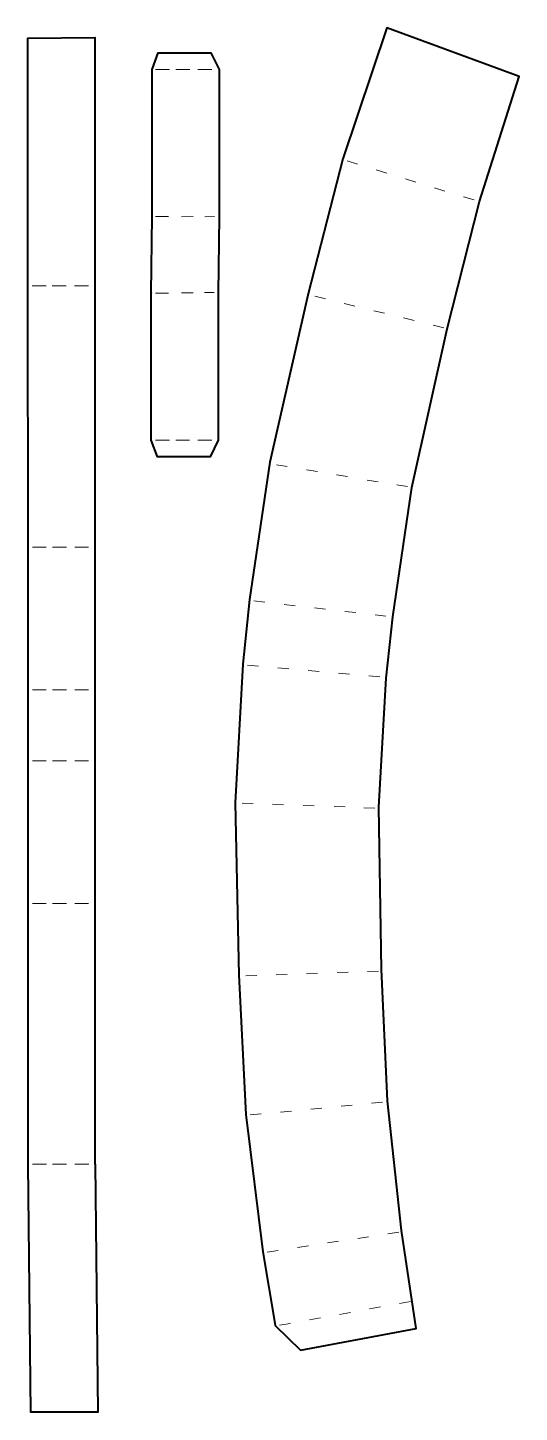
# Model space of a CAD drawing. Header units: millimetres. Extents: x -95 to 2, y -138 to 134.
import ezdxf

# ---------------------------------------------------------------- set-up
doc = ezdxf.new("R2010")
doc.units = ezdxf.units.MM
doc.header["$MEASUREMENT"] = 0
doc.layers.add('Layer 1', color=7, linetype='Continuous')

msp = doc.modelspace()

# ---------------------------------------------------------------- linework, layer by layer
at = {"layer": 'Layer 1', "color": 131, "lineweight": 40}
msp.add_open_spline([(-32.7987, 108.6194), (-32.7987, 108.6194), (-24.1363, 134.4208), (-24.1363, 134.4208), (-24.1363, 134.4208), (-24.1363, 134.4208), (1.8314, 124.8147), (1.8314, 124.8147), (1.8314, 124.8147), (1.8314, 124.8147), (-5.9919, 100.2375), (-5.9919, 100.2375), (-5.9919, 100.2375), (-5.9919, 100.2375), (-12.3005, 75.2304), (-12.3005, 75.2304), (-12.3005, 75.2304), (-12.3005, 75.2304), (-19.2205, 44.0642), (-19.2205, 44.0642), (-19.2205, 44.0642), (-19.2205, 44.0642), (-22.9508, 18.6079), (-22.9508, 18.6079), (-22.9508, 18.6079), (-22.9508, 18.6079), (-24.3063, 6.5862), (-24.3063, 6.5862), (-24.3063, 6.5862), (-24.3063, 6.5862), (-25.7209, -18.7987), (-25.7209, -18.7987), (-25.7209, -18.7987), (-25.7209, -18.7987), (-25.1829, -50.7182), (-25.1829, -50.7182), (-25.1829, -50.7182), (-25.1829, -50.7182), (-24.0159, -76.4814), (-24.0159, -76.4814), (-24.0159, -76.4814), (-24.0159, -76.4814), (-21.288, -101.9936), (-21.288, -101.9936), (-21.288, -101.9936), (-21.288, -101.9936), (-18.3736, -121.2702), (-18.3736, -121.2702), (-18.3736, -121.2702), (-18.3736, -121.2702), (-41.0794, -125.5176), (-41.0794, -125.5176), (-41.0794, -125.5176), (-41.0794, -125.5176), (-46.1016, -120.6298), (-46.1016, -120.6298), (-46.1016, -120.6298), (-46.1016, -120.6298), (-46.0274, -120.5969), (-46.0274, -120.5969), (-46.0274, -120.5969), (-46.0274, -120.5969), (-46.1048, -120.6113), (-46.1048, -120.6113), (-46.1048, -120.6113), (-46.1048, -120.6113), (-48.5209, -106.1736), (-48.5209, -106.1736), (-48.5209, -106.1736), (-48.5209, -106.1736), (-51.83, -79.1594), (-51.83, -79.1594), (-51.83, -79.1594), (-51.83, -79.1594), (-53.1837, -51.8198), (-53.1837, -51.8198), (-53.1837, -51.8198), (-53.1837, -51.8198), (-53.9106, -17.9281), (-53.9106, -17.9281), (-53.9106, -17.9281), (-53.9106, -17.9281), (-52.3899, 9.3514), (-52.3899, 9.3514), (-52.3899, 9.3514), (-52.3899, 9.3514), (-51.1061, 22.021), (-51.1061, 22.021), (-51.1061, 22.021), (-51.1061, 22.021), (-47.1225, 49.0509), (-47.1225, 49.0509), (-47.1225, 49.0509), (-47.1225, 49.0509), (-47.1226, 49.0506), (-47.1226, 49.0506), (-47.1226, 49.0506), (-47.1226, 49.0506), (-39.6102, 82.1075), (-39.6102, 82.1075), (-39.6102, 82.1075), (-39.6102, 82.1075), (-32.7984, 108.6197), (-32.7984, 108.6197), (-32.7984, 108.6197), (-32.7984, 108.6197), (-32.7987, 108.6194), (-32.7987, 108.6194)], degree=3, knots=[0, 0, 0, 0, 0.03703704, 0.03703704, 0.03703704, 0.03703704, 0.07407407, 0.07407407, 0.07407407, 0.07407407, 0.11111111, 0.11111111, 0.11111111, 0.11111111, 0.14814815, 0.14814815, 0.14814815, 0.14814815, 0.18518519, 0.18518519, 0.18518519, 0.18518519, 0.22222222, 0.22222222, 0.22222222, 0.22222222, 0.25925926, 0.25925926, 0.25925926, 0.25925926, 0.2962963, 0.2962963, 0.2962963, 0.2962963, 0.33333333, 0.33333333, 0.33333333, 0.33333333, 0.37037037, 0.37037037, 0.37037037, 0.37037037, 0.40740741, 0.40740741, 0.40740741, 0.40740741, 0.44444444, 0.44444444, 0.44444444, 0.44444444, 0.48148148, 0.48148148, 0.48148148, 0.48148148, 0.51851852, 0.51851852, 0.51851852, 0.51851852, 0.55555556, 0.55555556, 0.55555556, 0.55555556, 0.59259259, 0.59259259, 0.59259259, 0.59259259, 0.62962963, 0.62962963, 0.62962963, 0.62962963, 0.66666667, 0.66666667, 0.66666667, 0.66666667, 0.7037037, 0.7037037, 0.7037037, 0.7037037, 0.74074074, 0.74074074, 0.74074074, 0.74074074, 0.77777778, 0.77777778, 0.77777778, 0.77777778, 0.81481481, 0.81481481, 0.81481481, 0.81481481, 0.85185185, 0.85185185, 0.85185185, 0.85185185, 0.88888889, 0.88888889, 0.88888889, 0.88888889, 0.92592593, 0.92592593, 0.92592593, 0.92592593, 0.96296296, 0.96296296, 0.96296296, 0.96296296, 1, 1, 1, 1], dxfattribs=at)
at = {"layer": 'Layer 1', "lineweight": 40}
for points, knots in [([(-81.4166, -88.9397), (-81.4166, -88.9397), (-81.4365, -88.8997), (-81.4365, -88.8997), (-81.4365, -88.8997), (-81.4365, -88.8997), (-81.4364, -37.7182), (-81.4364, -37.7182), (-81.4364, -37.7182), (-81.4364, -37.7182), (-81.4365, -9.6772), (-81.4365, -9.6772), (-81.4365, -9.6772), (-81.4365, -9.6772), (-81.4363, -9.6772), (-81.4363, -9.6772), (-81.4363, -9.6772), (-81.4363, -9.6772), (-81.4356, 4.2867), (-81.4356, 4.2867), (-81.4356, 4.2867), (-81.4356, 4.2867), (-81.4358, 4.2867), (-81.4358, 4.2867), (-81.4358, 4.2867), (-81.4358, 4.2867), (-81.4357, 32.3284), (-81.4357, 32.3284), (-81.4357, 32.3284), (-81.4357, 32.3284), (-81.4878, 83.6944), (-81.4878, 83.6944), (-81.4878, 83.6944), (-81.4878, 83.6944), (-81.4876, 132.4774), (-81.4876, 132.4774), (-81.4876, 132.4774), (-81.4876, 132.4774), (-94.6336, 132.3314), (-94.6336, 132.3314), (-94.6336, 132.3314), (-94.6336, 132.3314), (-94.6336, 83.5487), (-94.6336, 83.5487), (-94.6336, 83.5487), (-94.6336, 83.5487), (-94.5627, 32.3283), (-94.5627, 32.3283), (-94.5627, 32.3283), (-94.5627, 32.3283), (-94.5627, 4.2869), (-94.5627, 4.2869), (-94.5627, 4.2869), (-94.5627, 4.2869), (-94.5632, -9.6766), (-94.5632, -9.6766), (-94.5632, -9.6766), (-94.5632, -9.6766), (-94.5632, -37.718), (-94.5632, -37.718), (-94.5632, -37.718), (-94.5632, -37.718), (-94.5631, -88.9392), (-94.5631, -88.9392), (-94.5631, -88.9392), (-94.5631, -88.9392), (-94.5628, -88.9392), (-94.5628, -88.9392), (-94.5628, -88.9392), (-94.5628, -88.9392), (-94.5631, -88.94), (-94.5631, -88.94), (-94.5631, -88.94), (-94.5631, -88.94), (-94.0216, -137.7196), (-94.0216, -137.7196), (-94.0216, -137.7196), (-94.0216, -137.7196), (-80.8747, -137.7196), (-80.8747, -137.7196), (-80.8747, -137.7196), (-80.8747, -137.7196), (-81.4166, -88.9397), (-81.4166, -88.9397)], [0, 0, 0, 0, 0.04761905, 0.04761905, 0.04761905, 0.04761905, 0.0952381, 0.0952381, 0.0952381, 0.0952381, 0.14285714, 0.14285714, 0.14285714, 0.14285714, 0.19047619, 0.19047619, 0.19047619, 0.19047619, 0.23809524, 0.23809524, 0.23809524, 0.23809524, 0.28571429, 0.28571429, 0.28571429, 0.28571429, 0.33333333, 0.33333333, 0.33333333, 0.33333333, 0.38095238, 0.38095238, 0.38095238, 0.38095238, 0.42857143, 0.42857143, 0.42857143, 0.42857143, 0.47619048, 0.47619048, 0.47619048, 0.47619048, 0.52380952, 0.52380952, 0.52380952, 0.52380952, 0.57142857, 0.57142857, 0.57142857, 0.57142857, 0.61904762, 0.61904762, 0.61904762, 0.61904762, 0.66666667, 0.66666667, 0.66666667, 0.66666667, 0.71428571, 0.71428571, 0.71428571, 0.71428571, 0.76190476, 0.76190476, 0.76190476, 0.76190476, 0.80952381, 0.80952381, 0.80952381, 0.80952381, 0.85714286, 0.85714286, 0.85714286, 0.85714286, 0.9047619, 0.9047619, 0.9047619, 0.9047619, 0.95238095, 0.95238095, 0.95238095, 0.95238095, 1, 1, 1, 1]), ([(-70.3688, 82.2309), (-70.3688, 82.2309), (-70.3785, 82.2309), (-70.3785, 82.2309), (-70.3785, 82.2309), (-70.3785, 82.2309), (-70.3786, 53.3314), (-70.3786, 53.3314), (-70.3786, 53.3314), (-70.3786, 53.3314), (-69.1936, 50.0443), (-69.1936, 50.0443), (-69.1936, 50.0443), (-69.1936, 50.0443), (-58.8445, 50.0443), (-58.8445, 50.0443), (-58.8445, 50.0443), (-58.8445, 50.0443), (-57.2517, 53.3313), (-57.2517, 53.3313), (-57.2517, 53.3313), (-57.2517, 53.3313), (-57.2517, 82.2108), (-57.2517, 82.2108), (-57.2517, 82.2108), (-57.2517, 82.2108), (-57.242, 82.2307), (-57.242, 82.2307), (-57.242, 82.2307), (-57.242, 82.2307), (-57.0826, 97.2914), (-57.0826, 97.2914), (-57.0826, 97.2914), (-57.0826, 97.2914), (-57.0825, 97.2975), (-57.0825, 97.2975), (-57.0825, 97.2975), (-57.0825, 97.2975), (-57.0826, 97.2977), (-57.0826, 97.2977), (-57.0826, 97.2977), (-57.0826, 97.2977), (-57.0824, 126.1909), (-57.0824, 126.1909), (-57.0824, 126.1909), (-57.0824, 126.1909), (-58.6752, 129.4778), (-58.6752, 129.4778), (-58.6752, 129.4778), (-58.6752, 129.4778), (-69.0243, 129.4779), (-69.0243, 129.4779), (-69.0243, 129.4779), (-69.0243, 129.4779), (-70.2093, 126.1909), (-70.2093, 126.1909), (-70.2093, 126.1909), (-70.2093, 126.1909), (-70.2094, 97.2913), (-70.2094, 97.2913), (-70.2094, 97.2913), (-70.2094, 97.2913), (-70.2191, 97.2913), (-70.2191, 97.2913), (-70.2191, 97.2913), (-70.2191, 97.2913), (-70.3785, 82.231), (-70.3785, 82.231), (-70.3785, 82.231), (-70.3785, 82.231), (-70.3688, 82.231), (-70.3688, 82.231), (-70.3688, 82.231), (-70.3688, 82.231), (-70.3688, 82.2309), (-70.3688, 82.2309)], [0, 0, 0, 0, 0.05263158, 0.05263158, 0.05263158, 0.05263158, 0.10526316, 0.10526316, 0.10526316, 0.10526316, 0.15789474, 0.15789474, 0.15789474, 0.15789474, 0.21052632, 0.21052632, 0.21052632, 0.21052632, 0.26315789, 0.26315789, 0.26315789, 0.26315789, 0.31578947, 0.31578947, 0.31578947, 0.31578947, 0.36842105, 0.36842105, 0.36842105, 0.36842105, 0.42105263, 0.42105263, 0.42105263, 0.42105263, 0.47368421, 0.47368421, 0.47368421, 0.47368421, 0.52631579, 0.52631579, 0.52631579, 0.52631579, 0.57894737, 0.57894737, 0.57894737, 0.57894737, 0.63157895, 0.63157895, 0.63157895, 0.63157895, 0.68421053, 0.68421053, 0.68421053, 0.68421053, 0.73684211, 0.73684211, 0.73684211, 0.73684211, 0.78947368, 0.78947368, 0.78947368, 0.78947368, 0.84210526, 0.84210526, 0.84210526, 0.84210526, 0.89473684, 0.89473684, 0.89473684, 0.89473684, 0.94736842, 0.94736842, 0.94736842, 0.94736842, 1, 1, 1, 1])]:
    msp.add_open_spline(points, degree=3, knots=knots, dxfattribs=at)
at = {"layer": 'Layer 1', "color": 8, "lineweight": 5}
for points in [[(-66.7933, 126.1917), (-66.7933, 126.1917), (-69.5325, 126.1917), (-69.5325, 126.1917)], [(-62.8488, 126.1917), (-62.8488, 126.1917), (-65.588, 126.1917), (-65.588, 126.1917)], [(-58.4832, 126.1917), (-58.4832, 126.1917), (-61.2223, 126.1917), (-61.2223, 126.1917)], [(-31.9633, 108.2228), (-31.9633, 108.2228), (-29.8993, 107.5887), (-29.8993, 107.5887)], [(-26.2458, 106.466), (-26.2458, 106.466), (-24.1818, 105.8319), (-24.1818, 105.8319)], [(-20.5282, 104.7092), (-20.5282, 104.7092), (-18.4642, 104.0752), (-18.4642, 104.0752)], [(-14.8106, 102.9525), (-14.8106, 102.9525), (-12.7466, 102.3184), (-12.7466, 102.3184)], [(-9.0931, 101.1957), (-9.0931, 101.1957), (-7.0291, 100.5616), (-7.0291, 100.5616)], [(-69.5602, 97.3017), (-69.5602, 97.3017), (-67.0036, 97.3313), (-67.0036, 97.3313)], [(-62.1737, 97.2988), (-62.1737, 97.2988), (-64.4378, 97.2725), (-64.4378, 97.2725)], [(-58.0096, 97.3004), (-58.0096, 97.3004), (-59.9089, 97.2785), (-59.9089, 97.2785)], [(-91.0391, 83.6943), (-91.0391, 83.6943), (-93.7783, 83.6943), (-93.7783, 83.6943)], [(-87.0946, 83.6943), (-87.0946, 83.6943), (-89.8338, 83.6943), (-89.8338, 83.6943)], [(-82.729, 83.6943), (-82.729, 83.6943), (-85.4681, 83.6943), (-85.4681, 83.6943)], [(-69.5601, 82.2395), (-69.5601, 82.2395), (-67.0035, 82.2665), (-67.0035, 82.2665)], [(-62.1827, 82.3175), (-62.1827, 82.3175), (-64.4468, 82.2936), (-64.4468, 82.2936)], [(-58.0188, 82.3615), (-58.0188, 82.3615), (-59.9181, 82.3413), (-59.9181, 82.3413)], [(-38.3164, 81.6312), (-38.3164, 81.6312), (-36.2186, 81.1202), (-36.2186, 81.1202)], [(-32.505, 80.2154), (-32.505, 80.2154), (-30.4072, 79.7044), (-30.4072, 79.7044)], [(-26.6937, 78.7995), (-26.6937, 78.7995), (-24.5958, 78.2885), (-24.5958, 78.2885)], [(-20.8823, 77.3836), (-20.8823, 77.3836), (-18.7844, 76.8726), (-18.7844, 76.8726)], [(-15.0709, 75.9677), (-15.0709, 75.9677), (-12.9731, 75.4567), (-12.9731, 75.4567)], [(-66.803, 53.3314), (-66.803, 53.3314), (-69.5422, 53.3314), (-69.5422, 53.3314)], [(-62.8585, 53.3314), (-62.8585, 53.3314), (-65.5977, 53.3314), (-65.5977, 53.3314)], [(-58.4929, 53.3314), (-58.4929, 53.3314), (-61.232, 53.3314), (-61.232, 53.3314)], [(-45.8166, 48.5093), (-45.8166, 48.5093), (-43.6866, 48.155), (-43.6866, 48.155)], [(-39.9163, 47.5275), (-39.9163, 47.5275), (-37.7864, 47.1732), (-37.7864, 47.1732)], [(-34.0161, 46.5457), (-34.0161, 46.5457), (-31.8862, 46.1913), (-31.8862, 46.1913)], [(-28.0218, 45.5073), (-28.0218, 45.5073), (-25.8919, 45.153), (-25.8919, 45.153)], [(-22.2156, 44.582), (-22.2156, 44.582), (-20.0857, 44.2277), (-20.0857, 44.2277)], [(-90.987, 32.3284), (-90.987, 32.3284), (-93.7262, 32.3284), (-93.7262, 32.3284)], [(-87.0425, 32.3284), (-87.0425, 32.3284), (-89.7817, 32.3284), (-89.7817, 32.3284)], [(-82.6769, 32.3284), (-82.6769, 32.3284), (-85.416, 32.3284), (-85.416, 32.3284)], [(-50.2383, 21.7535), (-50.2383, 21.7535), (-48.0933, 21.5066), (-48.0933, 21.5066)], [(-44.2962, 21.0692), (-44.2962, 21.0692), (-42.1512, 20.8223), (-42.1512, 20.8223)], [(-38.3541, 20.385), (-38.3541, 20.385), (-36.2091, 20.1381), (-36.2091, 20.1381)], [(-32.412, 19.7007), (-32.412, 19.7007), (-30.267, 19.4538), (-30.267, 19.4538)], [(-26.4699, 19.0164), (-26.4699, 19.0164), (-24.3249, 18.7695), (-24.3249, 18.7695)], [(-51.5206, 9.0972), (-51.5206, 9.0972), (-49.3696, 8.9086), (-49.3696, 8.9086)], [(-45.562, 8.5753), (-45.562, 8.5753), (-43.4111, 8.3867), (-43.4111, 8.3867)], [(-39.6034, 8.0534), (-39.6034, 8.0534), (-37.4525, 7.8648), (-37.4525, 7.8648)], [(-33.6449, 7.5314), (-33.6449, 7.5314), (-31.4939, 7.3429), (-31.4939, 7.3429)], [(-27.6863, 7.0095), (-27.6863, 7.0095), (-25.5354, 6.821), (-25.5354, 6.821)], [(-90.987, 4.2869), (-90.987, 4.2869), (-93.7262, 4.2869), (-93.7262, 4.2869)], [(-87.0425, 4.2869), (-87.0425, 4.2869), (-89.7817, 4.2869), (-89.7817, 4.2869)], [(-82.6769, 4.2869), (-82.6769, 4.2869), (-85.416, 4.2869), (-85.416, 4.2869)], [(-90.9875, -9.6767), (-90.9875, -9.6767), (-93.7267, -9.6767), (-93.7267, -9.6767)], [(-87.0431, -9.6767), (-87.0431, -9.6767), (-89.7822, -9.6767), (-89.7822, -9.6767)], [(-82.6774, -9.6767), (-82.6774, -9.6767), (-85.4166, -9.6767), (-85.4166, -9.6767)], [(-52.5572, -18.0018), (-52.5572, -18.0018), (-50.3995, -18.082), (-50.3995, -18.082)], [(-46.5799, -18.2238), (-46.5799, -18.2238), (-44.4222, -18.304), (-44.4222, -18.304)], [(-40.6026, -18.4458), (-40.6026, -18.4458), (-38.445, -18.526), (-38.445, -18.526)], [(-34.522, -18.6312), (-34.522, -18.6312), (-32.3643, -18.7115), (-32.3643, -18.7115)], [(-28.6481, -18.8897), (-28.6481, -18.8897), (-26.4905, -18.97), (-26.4905, -18.97)], [(-90.9875, -37.7181), (-90.9875, -37.7181), (-93.7267, -37.7181), (-93.7267, -37.7181)], [(-87.0431, -37.7181), (-87.0431, -37.7181), (-89.7822, -37.7181), (-89.7822, -37.7181)], [(-82.6774, -37.7181), (-82.6774, -37.7181), (-85.4166, -37.7181), (-85.4166, -37.7181)], [(-45.878, -51.7339), (-45.878, -51.7339), (-43.7203, -51.6542), (-43.7203, -51.6542)], [(-39.9008, -51.5129), (-39.9008, -51.5129), (-37.7431, -51.4332), (-37.7431, -51.4332)], [(-33.9235, -51.2918), (-33.9235, -51.2918), (-31.7658, -51.2121), (-31.7658, -51.2121)], [(-27.9462, -51.0708), (-27.9462, -51.0708), (-25.7885, -50.9911), (-25.7885, -50.9911)], [(-51.8553, -51.955), (-51.8553, -51.955), (-49.6976, -51.8753), (-49.6976, -51.8753)], [(-45.0131, -78.7066), (-45.0131, -78.7066), (-42.8639, -78.4996), (-42.8639, -78.4996)], [(-39.0594, -78.1328), (-39.0594, -78.1328), (-36.9101, -77.9258), (-36.9101, -77.9258)], [(-33.1056, -77.559), (-33.1056, -77.559), (-30.9563, -77.3519), (-30.9563, -77.3519)], [(-27.1518, -76.9851), (-27.1518, -76.9851), (-25.0026, -76.7781), (-25.0026, -76.7781)], [(-50.9669, -79.2805), (-50.9669, -79.2805), (-48.8177, -79.0734), (-48.8177, -79.0734)], [(-90.977, -88.9241), (-90.977, -88.9241), (-93.716, -88.9545), (-93.716, -88.9545)], [(-87.0053, -88.9242), (-87.0053, -88.9242), (-89.7442, -88.9546), (-89.7442, -88.9546)], [(-82.658, -88.9186), (-82.658, -88.9186), (-85.397, -88.949), (-85.397, -88.949)], [(-29.8705, -103.5311), (-29.8705, -103.5311), (-27.7356, -103.2079), (-27.7356, -103.2079)], [(-23.9566, -102.6354), (-23.9566, -102.6354), (-21.8217, -102.3122), (-21.8217, -102.3122)], [(-47.6123, -106.2183), (-47.6123, -106.2183), (-45.4774, -105.895), (-45.4774, -105.895)], [(-41.6983, -105.3226), (-41.6983, -105.3226), (-39.5635, -104.9993), (-39.5635, -104.9993)], [(-35.7844, -104.4268), (-35.7844, -104.4268), (-33.6496, -104.1036), (-33.6496, -104.1036)], [(-27.5515, -117.3869), (-27.5515, -117.3869), (-25.4278, -116.9974), (-25.4278, -116.9974)], [(-21.6682, -116.3082), (-21.6682, -116.3082), (-19.5445, -115.9187), (-19.5445, -115.9187)], [(-39.3181, -119.5443), (-39.3181, -119.5443), (-37.1944, -119.1548), (-37.1944, -119.1548)], [(-33.4348, -118.4656), (-33.4348, -118.4656), (-31.3111, -118.0761), (-31.3111, -118.0761)], [(-45.2014, -120.623), (-45.2014, -120.623), (-43.0777, -120.2335), (-43.0777, -120.2335)]]:
    msp.add_open_spline(points, degree=3, dxfattribs=at)

doc.saveas('drawing.dxf')
